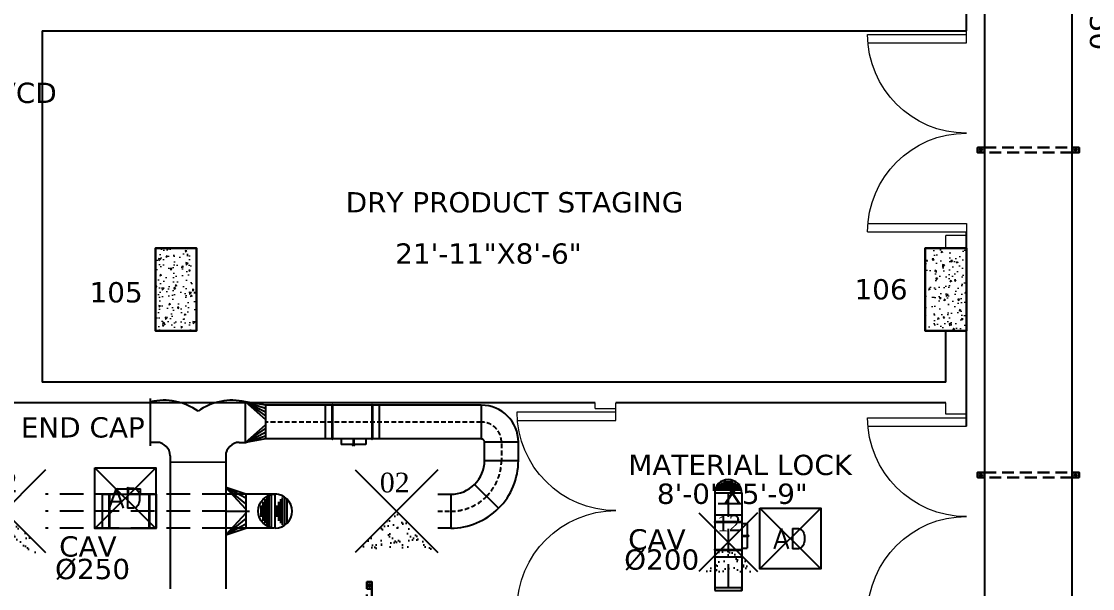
# Model space of a CAD drawing. Header units: millimetres. Extents: x -5691 to 68617, y -23008 to 84113.
# Drawn here: x 5258 to 13176, y 44729 to 48920 of the extents above; entities that cross this region are included whole.
import ezdxf
from ezdxf.enums import TextEntityAlignment as Align

# ---------------------------------------------------------------- set-up
doc = ezdxf.new("R2010")
doc.units = ezdxf.units.MM
doc.header["$LTSCALE"] = 700
doc.header["$MEASUREMENT"] = 0
doc.set_wipeout_variables(frame=1)
doc.linetypes.add('HIDDEN', pattern=[0.375, 0.25, -0.125])
for name, color, linetype in [('Access Door', 7, 'Continuous'), ('architactur xref$0$COLUMN', 8, 'Continuous'), ('architactur xref$0$COLUMN HATCH', 8, 'Continuous'), ('architactur xref$0$MAA-CABLE TRAY', 8, 'Continuous'), ('architactur xref$0$TEXT', 8, 'Continuous'), ('architactur xref$0$WALL', 8, 'Continuous'), ('architactur xref$0$WINDOOW', 8, 'Continuous'), ('CAV', 4, 'Continuous'), ('duct size', 7, 'Continuous'), ('M-AC-DIFFUSER', 3, 'Continuous'), ('rcp$0$DIF 02', 74, 'Continuous'), ('rcp$0$DIF 12', 84, 'Continuous'), ('rcp$0$DIF 46', 74, 'Continuous'), ('rcp$0$X-REF', 8, 'Continuous'), ('Supply Ahu-03', 3, 'Continuous'), ('Supply Ahu-05', 3, 'Continuous'), ('Supply Ahu-06', 3, 'Continuous'), ('X-REF', 8, 'Continuous')]:
    doc.layers.add(name, color=color, linetype=linetype)
for name, color, linetype, lineweight in [('architactur xref$0$AR. COLUMN', 8, 'Continuous', 30), ('architactur xref$0$AR. R.C.C HATCH', 8, 'Continuous', 9), ('SA-HANGERS', 21, 'Continuous', 30)]:
    doc.layers.add(name, color=color, linetype=linetype, lineweight=lineweight)
doc.styles.add('AC-TEXT', font='ROMANS.SHX', dxfattribs={"height": 200})
doc.styles.add('architactur xref$0$VERDANA', font='verdana.ttf')
doc.styles.add('rcp$0$TECHNICBOLD', font='times.ttf', dxfattribs={"height": 10})
doc.styles.add('VERDANA', font='verdana.ttf')

# ---------------------------------------------------------------- blocks, each defined once
blk = doc.blocks.new('*U12')
for p, q in [((0, 0), (0, 37)), ((650, 0), (650, 37))]:
    blk.add_line(p, q)
for points in [[(0, 0), (-50, 0), (-50, 37), (0, 37)], [(650, 37), (700, 37), (700, 0), (650, 0)]]:
    blk.add_lwpolyline(points)
at = {"linetype": 'HIDDEN', "ltscale": 0.5}
for points in [[(0, 37), (650, 37)], [(650, 0), (0, 0)]]:
    blk.add_lwpolyline(points, dxfattribs=at)
for centre in [(-25, 18.5), (675, 18.5)]:
    blk.add_circle(centre, 8.44)
blk = doc.blocks.new('*U66')
for p, q in [((0, 0), (0, 37)), ((655, 0), (655, 37))]:
    blk.add_line(p, q)
for points in [[(0, 0), (-50, 0), (-50, 37), (0, 37)], [(655, 37), (705, 37), (705, 0), (655, 0)]]:
    blk.add_lwpolyline(points)
at = {"linetype": 'HIDDEN', "ltscale": 0.5}
for points in [[(0, 37), (655, 37)], [(655, 0), (0, 0)]]:
    blk.add_lwpolyline(points, dxfattribs=at)
for centre in [(-25, 18.5), (680, 18.5)]:
    blk.add_circle(centre, 8.44)
blk = doc.blocks.new('CAV 250 DIA')
for p, q in [((0, 400), (0, 350)), ((0, 400), (250, 400)), ((250, 400), (250, 350)), ((0, 350), (250, 350)), ((0, 345), (0, 55)), ((0, 345), (250, 345)), ((250, 345), (250, 55)), ((250, 301.1), (290, 301.1)), ((290, 301.1), (290, 119.1)), ((250, 212.1), (297.4, 212.1)), ((250, 208.1), (297.4, 208.1)), ((290.8, 218.7), (292.2, 220.1)), ((290.8, 218.7), (297.4, 212.1)), ((297.4, 208.1), (290.8, 201.6)), ((290.8, 201.6), (292.2, 200.1)), ((292.2, 220.1), (302.2, 210.1)), ((302.2, 210.1), (292.2, 200.1)), ((250, 119.1), (290, 119.1)), ((0, 55), (250, 55)), ((0, 50), (0, 0)), ((0, 50), (250, 50)), ((0, 50), (250, 50)), ((0, 0), (250, 0)), ((250, 50), (250, 0))]:
    blk.add_line(p, q)
for centre, start, end in [((0.9, 347.5), 109.43656, 250.56344), ((249.1, 347.5), 289.43656, 70.56344), ((0.9, 52.5), 109.43656, 250.56344), ((249.1, 52.5), 289.43656, 70.56344)]:
    blk.add_arc(centre, 2.65, start, end)
blk = doc.blocks.new('A$C4D301BEB')
for p, q in [((-246, 200), (-246, 240)), ((-246, 240), (-64, 240)), ((-165, 242.2), (-155, 252.2)), ((-163.6, 240.8), (-165, 242.2)), ((-163.6, 240.8), (-157, 247.4)), ((-157, 200), (-157, 247.4)), ((-155, 252.2), (-145, 242.2)), ((-153, 200), (-153, 247.4)), ((-153, 247.4), (-146.4, 240.8)), ((-146.4, 240.8), (-145, 242.2)), ((-64, 200), (-64, 240)), ((-310, 200), (-260, 200)), ((-310, 0), (-310, 200)), ((-260, 0), (-260, 200)), ((-255, 200), (-55, 200)), ((-255, 0), (-255, 200)), ((-55, 0), (-55, 200)), ((-50, 200), (0, 200)), ((-50, 0), (-50, 200)), ((-50, 0), (-50, 200)), ((0, 0), (0, 200)), ((-310, 0), (-260, 0)), ((-255, 0), (-55, 0)), ((-50, 0), (0, 0))]:
    blk.add_line(p, q)
for centre, start, end in [((-257.5, 199.1), 19.43656, 160.56344), ((-52.5, 199.1), 19.43656, 160.56344), ((-257.5, 0.9), 199.43656, 340.56344), ((-52.5, 0.9), 199.43656, 340.56344)]:
    blk.add_arc(centre, 2.65, start, end)
blk = doc.blocks.new('architactur xref$0$b d')
at = {"layer": 'architactur xref$0$WINDOOW', "color": 0, "lineweight": 0}
for p, q in [((67237.44, 17555.04), (67233.94, 17555.04)), ((67234.94, 17526.29), (67234.94, 17555.04)), ((67237.44, 17526.39), (67237.44, 17555.04)), ((67289.94, 17526.39), (67289.94, 17555.04)), ((67289.94, 17555.04), (67293.44, 17555.04)), ((67292.44, 17526.29), (67292.44, 17555.04))]:
    blk.add_line(p, q, dxfattribs=at)
for centre, start, end in [((67234.94, 17555.04), 270, 0), ((67292.44, 17555.04), 180, 270)]:
    blk.add_arc(centre, 28.75, start, end, dxfattribs=at)
blk = doc.blocks.new('architactur xref$0$COLUM')
at = {"lineweight": 18}
blk.add_wipeout([(-12, 0), (-12, -24), (0, -24), (0, 0)], dxfattribs=at)
at = {"layer": 'architactur xref$0$AR. R.C.C HATCH'}
h = blk.add_hatch(dxfattribs=at)
h.set_pattern_fill('AR-CONC', color=256, scale=0.75, angle=180, style=0)
h.paths.add_polyline_path([(-12, -24), (0, -24), (0, 0), (-12, 0)])
at = {"layer": 'architactur xref$0$AR. COLUMN'}
blk.add_lwpolyline([(-12, 0), (-12, -24), (0, -24), (0, 0)], close=True, dxfattribs=at)
at = {"layer": 'architactur xref$0$TEXT', "lineweight": 0}
blk.add_lwpolyline([(-12, -24), (0, -24), (0, 0), (-12, 0)], close=True, dxfattribs=at)
blk = doc.blocks.new('architactur xref')
at = {"layer": 'architactur xref$0$COLUMN HATCH', "linetype": 'Continuous'}
for points in [[(246, 1836), (258, 1836), (258, 1860), (246, 1860)], [(470, 1836), (482, 1836), (482, 1860), (470, 1860)]]:
    blk.add_hatch(color=256, dxfattribs=at).paths.add_polyline_path(points)
at = {"layer": 'architactur xref$0$TEXT', "lineweight": 0}
for points in [[(246, 1836), (258, 1836), (258, 1860), (246, 1860)], [(470, 1836), (482, 1836), (482, 1860), (470, 1860)]]:
    blk.add_hatch(color=256, dxfattribs=at).paths.add_polyline_path(points)
at = {"layer": 'architactur xref$0$COLUMN', "linetype": 'Continuous'}
for points in [[(246, 1836), (258, 1836), (258, 1860), (246, 1860)], [(470, 1836), (482, 1836), (482, 1860), (470, 1860)]]:
    blk.add_lwpolyline(points, close=True, dxfattribs=at)
at = {"layer": 'architactur xref$0$TEXT', "lineweight": 0}
blk.add_line((476, 1836), (476, 1863.73), dxfattribs=at)
for points in [[(246, 1836), (258, 1836), (258, 1860), (246, 1860)], [(470, 1836), (482, 1836), (482, 1860), (470, 1860)]]:
    blk.add_lwpolyline(points, close=True, dxfattribs=at)
at = {"layer": 'architactur xref$0$WALL', "linetype": 'Continuous'}
for p, q in [((482, 1923.24), (482, 1965.96)), ((213, 1923.24), (213, 1821)), ((213, 1923.24), (482, 1923.24)), ((482, 1808.21), (482, 1864.73)), ((482, 1860), (470, 1860)), ((476, 1821), (476, 1860)), ((476, 1821), (213, 1821)), ((374, 1815), (169, 1815)), ((476, 1815), (380, 1815))]:
    blk.add_line(p, q, dxfattribs=at)
at = {"layer": 'architactur xref$0$WINDOOW', "lineweight": 0}
for p, q in [((482, 1863.73), (476, 1863.73)), ((374, 1813.43), (374, 1815)), ((380, 1813.43), (380, 1815)), ((476, 1811.71), (476, 1815)), ((374, 1813.43), (380, 1813.43)), ((482, 1811.71), (476, 1811.71))]:
    blk.add_line(p, q, dxfattribs=at)
at = {"layer": 'architactur xref$0$WINDOOW', "lineweight": 0, "xscale": -1, "rotation": 270}
for p in [(-17073.04, -65370.21), (-17175.04, -65480.01), (-17073.04, -65481.73)]:
    blk.add_blockref('architactur xref$0$b d', p, dxfattribs=at)
at = {"layer": 'architactur xref$0$TEXT', "lineweight": 0, "style": 'architactur xref$0$VERDANA'}
for s, p in [('DRY PRODUCT STAGING', (301.38, 1870.42)), ('21\'-11"X8\'-6"', (315.79, 1855.51)), ('MATERIAL LOCK', (383.63, 1794.02, -0.01)), ('8\'-0"X5\'-9"', (391.93, 1785.63, -0.01))]:
    blk.add_text(s, height=5.9055, dxfattribs=at).set_placement(p)
at = {"layer": 'architactur xref$0$TEXT', "lineweight": 0, "char_height": 5.906, "width": 5.1391, "attachment_point": 5, "style": 'architactur xref$0$VERDANA'}
for s, insert in [('105', (234.56, 1847.14)), ('106', (457.17, 1848.01))]:
    blk.add_mtext(s, dxfattribs=dict(at, insert=insert))
at = {"layer": 'architactur xref$0$MAA-CABLE TRAY', "lineweight": 18}
for p in [(258, 1860), (482, 1860)]:
    blk.add_blockref('architactur xref$0$COLUM', p, dxfattribs=at)
blk = doc.blocks.new('AD')
at = {"layer": 'M-AC-DIFFUSER', "color": 2}
for p, q in [((225, 225), (-225, -225)), ((225, -225), (-225, 225))]:
    blk.add_line(p, q, dxfattribs=at)
blk.add_lwpolyline([(-225, 225), (225, 225), (225, -225), (-225, -225)], close=True, dxfattribs=at)
at = {"layer": 'M-AC-DIFFUSER', "color": 2, "style": 'AC-TEXT'}
blk.add_text('AD', height=150, dxfattribs=at).set_placement((0, 0), align=Align.MIDDLE_CENTER)
blk = doc.blocks.new('rcp$0$DIFF CODE-12')
at = {"layer": 'rcp$0$DIF 12'}
h = blk.add_hatch(dxfattribs=at)
h.set_pattern_fill('AR-SAND', color=256, scale=50, style=0)
h.paths.add_polyline_path([(-20771.6, -48936.5), (-20336.6, -48936.5), (-20554.1, -48719)])
for p, q in [((-20336.6, -48501.5), (-20771.6, -48936.5)), ((-20771.6, -48501.5), (-20336.6, -48936.5))]:
    blk.add_line(p, q, dxfattribs=at)
at = {"layer": 'rcp$0$DIF 12', "color": 1, "style": 'rcp$0$TECHNICBOLD'}
blk.add_text('12', height=116.49, dxfattribs=at).set_placement((-20636.9, -48638))
blk = doc.blocks.new('rcp$0$DIFF CODE-2')
at = {"layer": 'rcp$0$DIF 02'}
h = blk.add_hatch(dxfattribs=at)
h.set_pattern_fill('AR-SAND', color=256, scale=50, style=0)
h.paths.add_polyline_path([(-20872.6, -48009.6), (-20262.6, -48009.6), (-20567.6, -47704.6)])
for p, q in [((-20872.6, -47399.6), (-20262.6, -48009.6)), ((-20262.6, -47399.6), (-20872.6, -48009.6))]:
    blk.add_line(p, q, dxfattribs=at)
at = {"layer": 'rcp$0$DIF 02', "color": 1, "style": 'rcp$0$TECHNICBOLD'}
blk.add_text('02', height=145.64, dxfattribs=at).set_placement((-20690.5, -47565.6))
blk = doc.blocks.new('rcp')
at = {"layer": 'rcp$0$X-REF', "xscale": 25.39999999999418, "yscale": 25.39999999999418, "zscale": 25.39999999999418}
blk.add_blockref('architactur xref', (0, 0), dxfattribs=at)
at = {"layer": 'rcp$0$DIF 46'}
for name, p in [('rcp$0$DIFF CODE-2', (25697.7, 93005.6)), ('rcp$0$DIFF CODE-2', (28597.7, 93005.6)), ('rcp$0$DIFF CODE-12', (31036.6, 93791.1))]:
    blk.add_blockref(name, p, dxfattribs=at)

msp = doc.modelspace()

# ---------------------------------------------------------------- block references
at = {"layer": 'X-REF', "ltscale": 8}
msp.add_blockref('rcp', (0, 0), dxfattribs=at)

# ---------------------------------------------------------------- next in the draw order: block references
at = {"layer": 'X-REF', "xscale": 25.39999999999418, "yscale": 25.39999999999418, "zscale": 25.39999999999418}
msp.add_blockref('architactur xref', (0, 0), dxfattribs=at)

# ---------------------------------------------------------------- next in the draw order: linework, layer by layer
at = {"layer": 'Supply Ahu-03', "ltscale": 600}
for p, q in [((6213.1, 45784.6, 1191.1), (6213.1, 46134.6, 1191.1)), ((6913.1, 45809.6, 1191.1), (6913.1, 46109.6, 1191.1)), ((6258.1, 45809.6, 827.1), (6213.1, 45809.6, 827.1)), ((6868.1, 45809.6, 827.1), (6913.1, 45809.6, 827.1)), ((6358.1, 45664.7, 827.1), (6767.7, 45664.6, 1190.7)), ((6917.7, 45426.1, 350.4), (6767.7, 45476.1, 200.4)), ((6917.7, 45316.5, 350.4), (6767.7, 45476.1, 200.4)), ((6917.7, 45356.1, 350.4), (6767.7, 45476.1, 200.4)), ((6917.7, 45396.5, 350.4), (6767.7, 45476.1, 200.4)), ((6917.7, 45426.1, 350.4), (6917.7, 45176.1, 350.4)), ((10382.5, 45434.4), (10382.5, 44714.3)), ((10582.4, 45434.4), (10582.4, 44714.3)), ((6917.7, 45285.6, 350.4), (6767.7, 45126.1, 200.4)), ((6917.7, 45246.1, 350.4), (6767.7, 45126.1, 200.4)), ((6917.7, 45205.7, 350.4), (6767.7, 45126.1, 200.4)), ((6767.7, 45126.1, 64.8), (6917.7, 45176.1, 350.4))]:
    msp.add_line(p, q, dxfattribs=at)
at = {"layer": 'Supply Ahu-03'}
for p, q in [((6913.1, 45809.6, 1191.1), (6913.1, 46109.6, 1191.1)), ((7063.1, 46084.6, 1191.1), (6913.1, 46109.6, 1191.1)), ((6913.1, 46109.6, 1191.1), (7063.1, 45979.3, 1191.1)), ((6913.1, 46109.6, 1191.1), (7063.1, 46006.8, 1191.1)), ((6913.1, 46109.6, 1191.1), (7063.1, 46034.3, 1191.1)), ((6913.1, 46109.6, 1191.1), (7063.1, 46061.8, 1191.1)), ((7063.1, 46084.6, 1191.1), (7063.1, 45834.6, 1191.1)), ((6913.1, 45809.6, 1191.1), (7063.1, 45939.9, 1191.1)), ((6913.1, 45809.6, 1191.1), (7063.1, 45912.4, 1191.1)), ((6913.1, 45809.6, 1191.1), (7063.1, 45884.9, 1191.1)), ((6913.1, 45809.6, 1191.1), (7063.1, 45857.4, 1191.1)), ((7063.1, 45834.6, 1191.1), (6913.1, 45809.6, 1191.1)), ((6358.1, 45709.6, 827.1), (6358.1, 45664.7, 827.1)), ((6767.7, 45709.6, 1190.7), (6767.7, 45664.6, 1190.7)), ((7146.8, 45426.1, -1122.2), (6767.7, 45426.1, -721.8)), ((8335.1, 45425.9, 586.1), (8431.2, 45425.9, 586.1)), ((7125.5, 45176.3, -1303.5), (6767.7, 45176.2, -880.4)), ((8436.3, 45175.9, 586.1), (8335.1, 45175.9, 586.2))]:
    msp.add_line(p, q, dxfattribs=at)
at = {"layer": 'Supply Ahu-03', "linetype": 'HIDDEN', "ltscale": 600}
msp.add_line((8657.3, 46084.6, 586.1), (8657.3, 45834.6, 586.1), dxfattribs=at)
at = {"layer": 'Supply Ahu-03', "ltscale": 600}
msp.add_lwpolyline([(10382.5, 44714.3), (10582.4, 44714.3), (10582.4, 44734.3), (10382.5, 44734.3)], close=True, dxfattribs=at)
for centre, radius, start, end in [((6311.1, 45688.3, 1191.1), 432.6, 54.36267, 103.08899), ((6815.2, 45688.3, 1191.1), 432.6, 76.91101, 125.63733), ((6258.1, 45709.6, 827.1), 100, 0, 90), ((6868.5, 45708.8, 1554.3), 100.8, 90.18925, 179.54312)]:
    msp.add_arc(centre, radius, start, end, dxfattribs=at)
at = {"layer": 'Supply Ahu-03', "linetype": 'HIDDEN'}
msp.add_arc((8657.3, 45810.7, 586.1), 23.9, 0.03191, 89.96809, dxfattribs=at)
at = {"layer": 'Supply Ahu-05'}
for p, q in [((8657.3, 46084.6, 1191.1), (7063.1, 46084.6, 1191.1)), ((8657.3, 45834.6, 1191.1), (7063.1, 45834.6, 1191.1)), ((8931.2, 45810.9, 586.1), (8681.2, 45810.9, 586.1)), ((8931.2, 45675.9, 586.1), (8931.1, 45810.9, 874)), ((6358.1, 45664.7, 168.2), (6358.1, 45426.1, -59)), ((6767.7, 45664.6, 1190.7), (6767.7, 45426.1, 707)), ((10576.8, 45455.9), (10388, 45455.9)), ((10570.2, 45470.8), (10394.7, 45470.8)), ((10562.6, 45482.6), (10402.2, 45482.6)), ((10552.7, 45494.1), (10412.2, 45494.1)), ((10538.7, 45505.6), (10426.2, 45505.6)), ((10516.2, 45517), (10448.7, 45517)), ((6358.1, 45426.1, -59), (6358.1, 45176.2, -297)), ((6767.7, 45426.1, -59), (6767.7, 45176.2, -297)), ((7044.6, 45230.7, 707), (7044.6, 45371.3, 707)), ((7058.9, 45213.2, 707), (7058.9, 45388.8, 707)), ((7073.3, 45200.8, 707), (7073.3, 45401.2, 707)), ((7088, 45191.3, 707), (7088, 45410.7, 707)), ((7106.7, 45183, 707), (7106.7, 45419, 707)), ((7133.6, 45176, 707), (7133.6, 45426, 707)), ((7133.6, 45176, 707), (7133.6, 45426, 707)), ((7160.3, 45230.7, 707), (7160.3, 45371.3, 707)), ((7174.6, 45213.2, 707), (7174.6, 45388.8, 707)), ((7188.9, 45200.8, 707), (7188.9, 45401.2, 707)), ((7203.7, 45197.5, 707), (7203.7, 45404.5, 707)), ((7222.4, 45213, 707), (7222.4, 45389, 707)), ((10582.4, 45434.4), (10382.4, 45434.4)), ((7030.3, 45258.8, 707), (7030.3, 45343.2, 707)), ((7146, 45258.8, 707), (7146, 45343.2, 707)), ((6358.1, 45176.2, -297), (6358.1, 44728.1, -723.7)), ((6767.7, 45176.2, 200.4), (6767.7, 44728.1, -708.2))]:
    msp.add_line(p, q, dxfattribs=at)
at = {"layer": 'Supply Ahu-05', "ltscale": 8}
for p, q in [((8681.2, 45675.9, 586.1), (8681.2, 45810.9, 586.1)), ((8681.2, 45675.9, 586.1), (8931.2, 45675.9, 586.1)), ((8607.9, 45499.1, 586.1), (8784.7, 45322.3, 586.1)), ((8607.9, 45499.1, 586.1), (8784.7, 45322.3, 586.1)), ((8431.2, 45425.9, 586.1), (8431.2, 45175.9, 586.1))]:
    msp.add_line(p, q, dxfattribs=at)
at = {"layer": 'Supply Ahu-05', "linetype": 'HIDDEN', "ltscale": 0.2}
for p, q in [((8806.2, 45800.9, 586.1), (8806.2, 45675.9, 586.1)), ((8335.1, 45301), (8441.8, 45301.1))]:
    msp.add_line(p, q, dxfattribs=at)
at = {"layer": 'Supply Ahu-05', "linetype": 'HIDDEN'}
for p, q in [((6767.7, 45426.1, 707), (5435.1, 45426.1, 707)), ((10482.4, 45434.4), (10482.4, 44714.3)), ((6767.7, 45301.1, -178), (5435.1, 45301.1, -178)), ((10582.4, 45355.7), (10382.4, 45355.7)), ((6767.7, 45176.2, 200.4), (5435.1, 45176.2, 200.4))]:
    msp.add_line(p, q, dxfattribs=at)
at = {"layer": 'Supply Ahu-05', "linetype": 'HIDDEN', "ltscale": 0.2, "elevation": 1191.1}
msp.add_lwpolyline([(8657.3, 45959.6), (7063.1, 45959.6)], dxfattribs=at)
at = {"layer": 'Supply Ahu-05', "linetype": 'HIDDEN'}
msp.add_lwpolyline([(6767.7, 45301), (7008.6, 45301)], dxfattribs=at)
at = {"layer": 'Supply Ahu-05'}
for centre, radius, start, end in [((8657.3, 45810.7, 586.1), 273.9, 0.03191, 89.96809), ((8431.2, 45675.9, 586.1), 250, 315, 0.00032), ((8431.2, 45675.9, 586.1), 500, 315, 0.00032), ((8431.2, 45675.9, 586.1), 250, 269.99968, 315), ((8431.2, 45675.9, 586.1), 500, 269.99968, 315)]:
    msp.add_arc(centre, radius, start, end, dxfattribs=at)
at = {"layer": 'Supply Ahu-05', "linetype": 'HIDDEN', "ltscale": 0.2}
for centre, radius, start, end in [((8657.3, 45810.7, 586.1), 148.9, 0.03191, 89.96809), ((8431.2, 45675.9, 586.1), 375, 315, 0.00032), ((8431.2, 45675.9, 586.1), 375, 269.99968, 315)]:
    msp.add_arc(centre, radius, start, end, dxfattribs=at)
at = {"layer": 'Supply Ahu-05'}
for centre, major_axis in [((10482.4, 45434.4), (-100, 0)), ((7133.6, 45301, 707), (0, 125))]:
    msp.add_ellipse(centre, major_axis=major_axis, ratio=1, start_param=3.141593, end_param=6.283185, dxfattribs=at)
at = {"layer": 'Supply Ahu-05', "extrusion": (0, 0, -1)}
msp.add_ellipse((7133.6, 45301, 707), major_axis=(0, 125), ratio=1, start_param=3.141593, end_param=6.283185, dxfattribs=at)
at = {"layer": 'Supply Ahu-06'}
for p, q in [((12375.8, 52116, 450), (12375.8, 33620, 450)), ((13025.8, 37659.1, 450), (13025.8, 49174.4, 450))]:
    msp.add_line(p, q, dxfattribs=at)

# ---------------------------------------------------------------- next in the draw order: block references
at = {"layer": 'Access Door'}
for p in [(6025.7, 45397.3, -575.6), (10941.1, 45099)]:
    msp.add_blockref('AD', p, dxfattribs=at)
at = {"layer": 'CAV'}
for name, p, rotation in [('CAV 250 DIA', (7502.7, 46084.6, 1191.1), 270), ('CAV 250 DIA', (6257.3, 45176.2, -231), 90), ('A$C4D301BEB', (10382.4, 44963.9, -400.2), 270)]:
    msp.add_blockref(name, p, dxfattribs=dict(at, rotation=rotation))
at = {"layer": 'SA-HANGERS'}
for name, p, rotation in [('*U12', (12375.8, 47950.9, 450), 0.0018899840078956), ('*U12', (12375.8, 45550.9, 450), 0.0018899840078956), ('*U66', (7811.4, 44728.1, 397.8), 270.0018899840079)]:
    msp.add_blockref(name, p, dxfattribs=dict(at, rotation=rotation))

# ---------------------------------------------------------------- next in the draw order: texts
at = {"layer": 'duct size', "style": 'VERDANA'}
msp.add_text('300X250', height=150, rotation=270, dxfattribs=at).set_placement((13156.5, 49633.7, 1125.2))
for s, p in [('VCD', (5076.2, 48317.4, 25)), ('END CAP', (5253.2, 45845.5, -398.3)), ('CAV', (9743, 45018, -1364)), ('CAV', (5536.8, 44965.7, -34.3)), ('%%C200', (9713.6, 44868.9)), ('%%C250', (5506.2, 44799.1, 770.2))]:
    msp.add_text(s, height=150, dxfattribs=at).set_placement(p)

doc.saveas('drawing.dxf')
